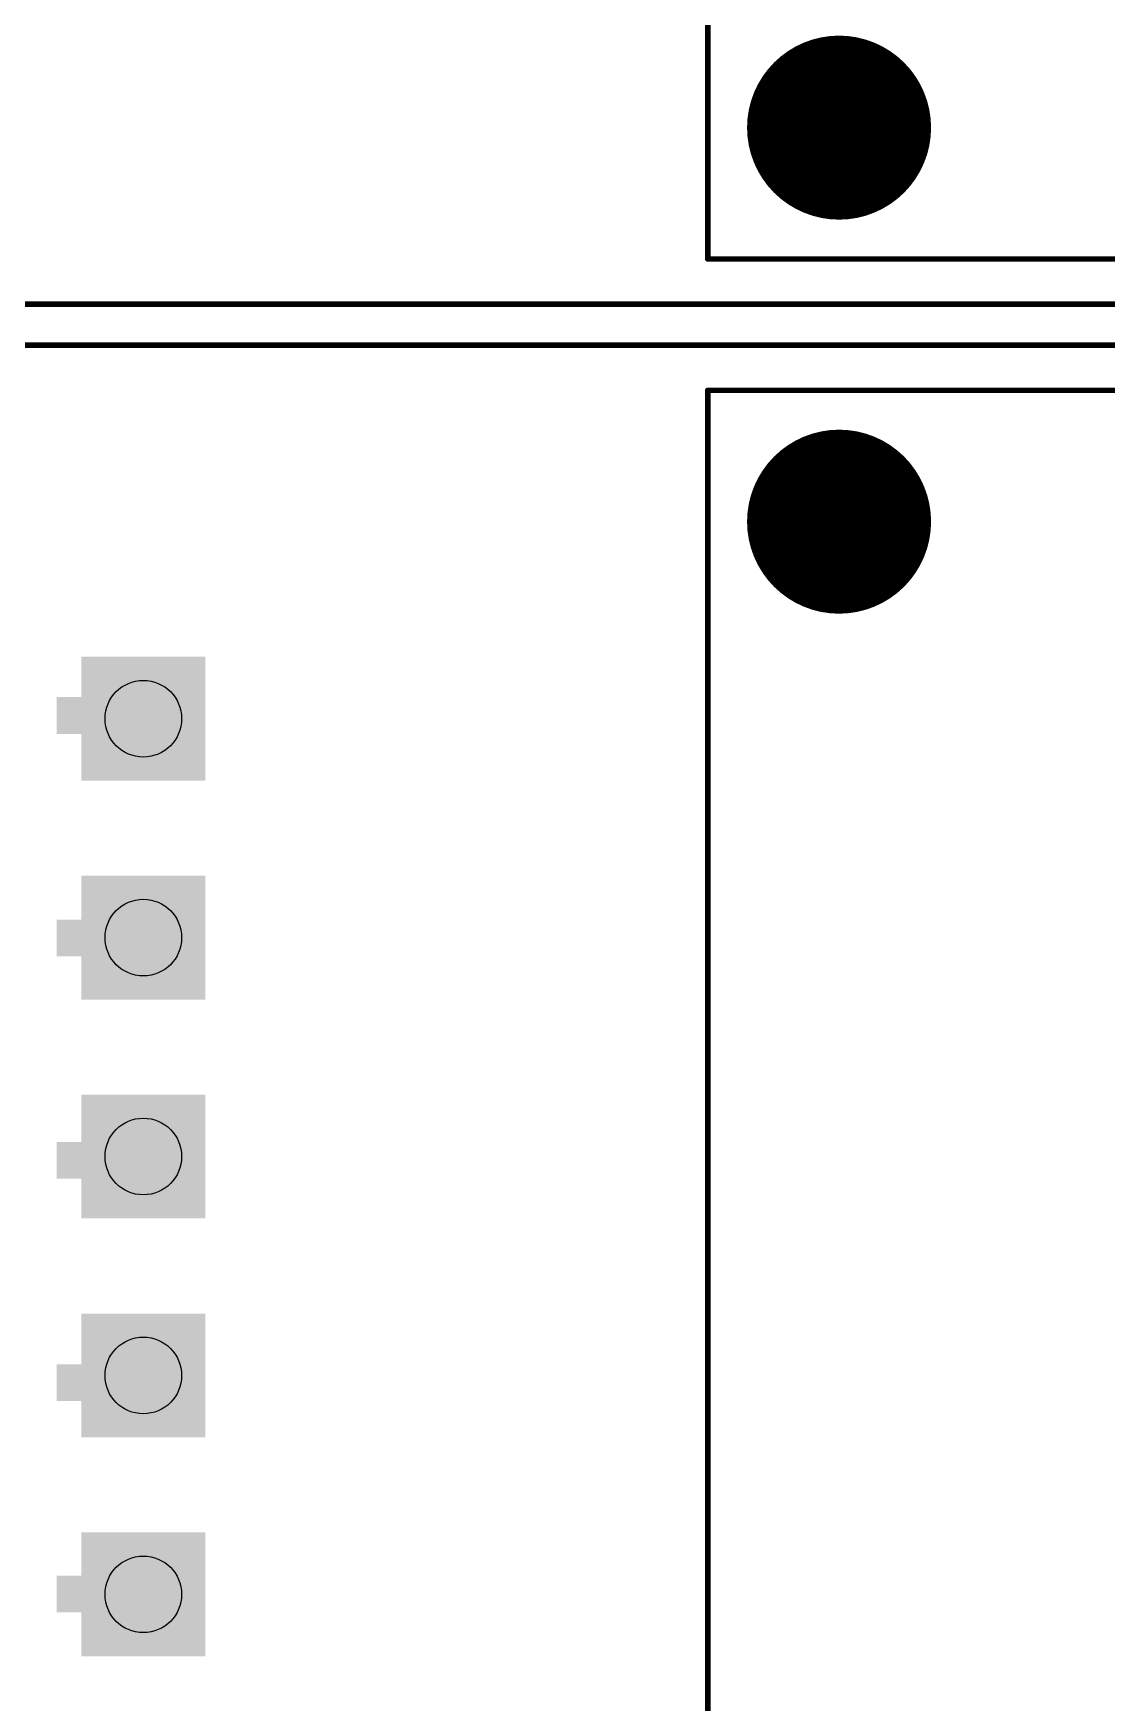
# Model space of a CAD drawing. Extents: x -13 to 157, y -166 to 8.
# Drawn here: x 19.6 to 44.11, y -83.97 to -45.85 of the extents above; entities that cross this region are included whole.
import ezdxf

# ---------------------------------------------------------------- set-up
doc = ezdxf.new("R2010")
doc.units = 0
for name, color, linetype in [('16', 132, 'CONTINUOUS'), ('17', 110, 'CONTINUOUS'), ('20', 31, 'CONTINUOUS'), ('21', 253, 'CONTINUOUS'), ('23', 53, 'CONTINUOUS'), ('29', 253, 'CONTINUOUS'), ('30', 253, 'CONTINUOUS'), ('32', 253, 'CONTINUOUS'), ('44', 253, 'CONTINUOUS')]:
    doc.layers.add(name, color=color, linetype=linetype)

# ---------------------------------------------------------------- blocks, each defined once
blk = doc.blocks.new('RECT')
blk.add_solid([(-0.5, -0.5), (0.5, -0.5), (-0.5, 0.5), (0.5, 0.5)])
blk = doc.blocks.new('SQUAREP')
blk.add_solid([(-0.5, -0.5), (0.5, -0.5), (-0.5, 0.5), (0.5, 0.5)])

msp = doc.modelspace()

# ---------------------------------------------------------------- linework, layer by layer
at = {"layer": '20'}
for centre in [(38, -48), (38, -57)]:
    msp.add_circle(centre, 2, dxfattribs=at)
at = {"layer": '21', "const_width": 0.127}
for points in [[(35, -51), (35, -13)], [(83, -51), (35, -51)], [(15.5, -52.032), (91.5, -52.032)], [(91.5, -52.968), (15.5, -52.968)], [(35, -54), (83, -54)], [(35, -92), (35, -54)]]:
    msp.add_lwpolyline(points, dxfattribs=at)
at = {"layer": '21', "const_width": 0.0635}
for points in [[(35, -50.9682, 1), (35, -51.0318)], [(34.9682, -51, 1), (35.0318, -51)], [(35, -53.9682, 1), (35, -54.0318)], [(35.0318, -54, 1), (34.9682, -54)]]:
    msp.add_lwpolyline(points, format="xyb", dxfattribs=at)
at = {"layer": '23'}
msp.add_point((35, -54), dxfattribs=at)
at = {"layer": '29', "const_width": 2.1016}
for points in [[(38, -49.0508, 1), (38, -46.9492, 1), (38, -49.0508)], [(38, -58.0508, 1), (38, -55.9492, 1), (38, -58.0508)]]:
    msp.add_lwpolyline(points, format="xyb", dxfattribs=at)
at = {"layer": '30', "const_width": 2.1016}
for points in [[(38, -49.0508, 1), (38, -46.9492, 1), (38, -49.0508)], [(38, -58.0508, 1), (38, -55.9492, 1), (38, -58.0508)]]:
    msp.add_lwpolyline(points, format="xyb", dxfattribs=at)
at = {"layer": '44'}
for centre in [(22.11, -61.5), (22.11, -66.5), (22.11, -71.5), (22.11, -76.5), (22.11, -81.5)]:
    msp.add_circle(centre, 0.875, dxfattribs=at)

# ---------------------------------------------------------------- block references
at = {"layer": '16', "xscale": 0.762, "yscale": 0.635}
for p in [(20.615, -61.427), (20.615, -66.507), (20.615, -71.587), (20.615, -76.667), (20.615, -81.493)]:
    msp.add_blockref('RECT', p, dxfattribs=at)
at = {"layer": '17', "xscale": 2.625, "yscale": 2.625, "rotation": 270}
for p in [(22.11, -61.5), (22.11, -61.5), (22.11, -66.5), (22.11, -66.5), (22.11, -71.5), (22.11, -71.5), (22.11, -76.5), (22.11, -76.5), (22.11, -81.5), (22.11, -81.5)]:
    msp.add_blockref('SQUAREP', p, dxfattribs=at)
at = {"layer": '29', "xscale": 2.8282, "yscale": 2.8282, "rotation": 270}
for p in [(22.11, -61.5), (22.11, -66.5), (22.11, -71.5), (22.11, -76.5), (22.11, -81.5)]:
    msp.add_blockref('SQUAREP', p, dxfattribs=at)
at = {"layer": '30', "xscale": 2.8282, "yscale": 2.8282, "rotation": 270}
for p in [(22.11, -61.5), (22.11, -66.5), (22.11, -71.5), (22.11, -76.5), (22.11, -81.5)]:
    msp.add_blockref('SQUAREP', p, dxfattribs=at)
at = {"layer": '30', "xscale": 0.9652, "yscale": 0.8382}
for p in [(20.615, -61.427), (20.615, -66.507), (20.615, -71.587), (20.615, -76.667), (20.615, -81.493)]:
    msp.add_blockref('RECT', p, dxfattribs=at)
at = {"layer": '32', "xscale": 0.762, "yscale": 0.635}
for p in [(20.615, -61.427), (20.615, -66.507), (20.615, -71.587), (20.615, -76.667), (20.615, -81.493)]:
    msp.add_blockref('RECT', p, dxfattribs=at)

doc.saveas('drawing.dxf')
